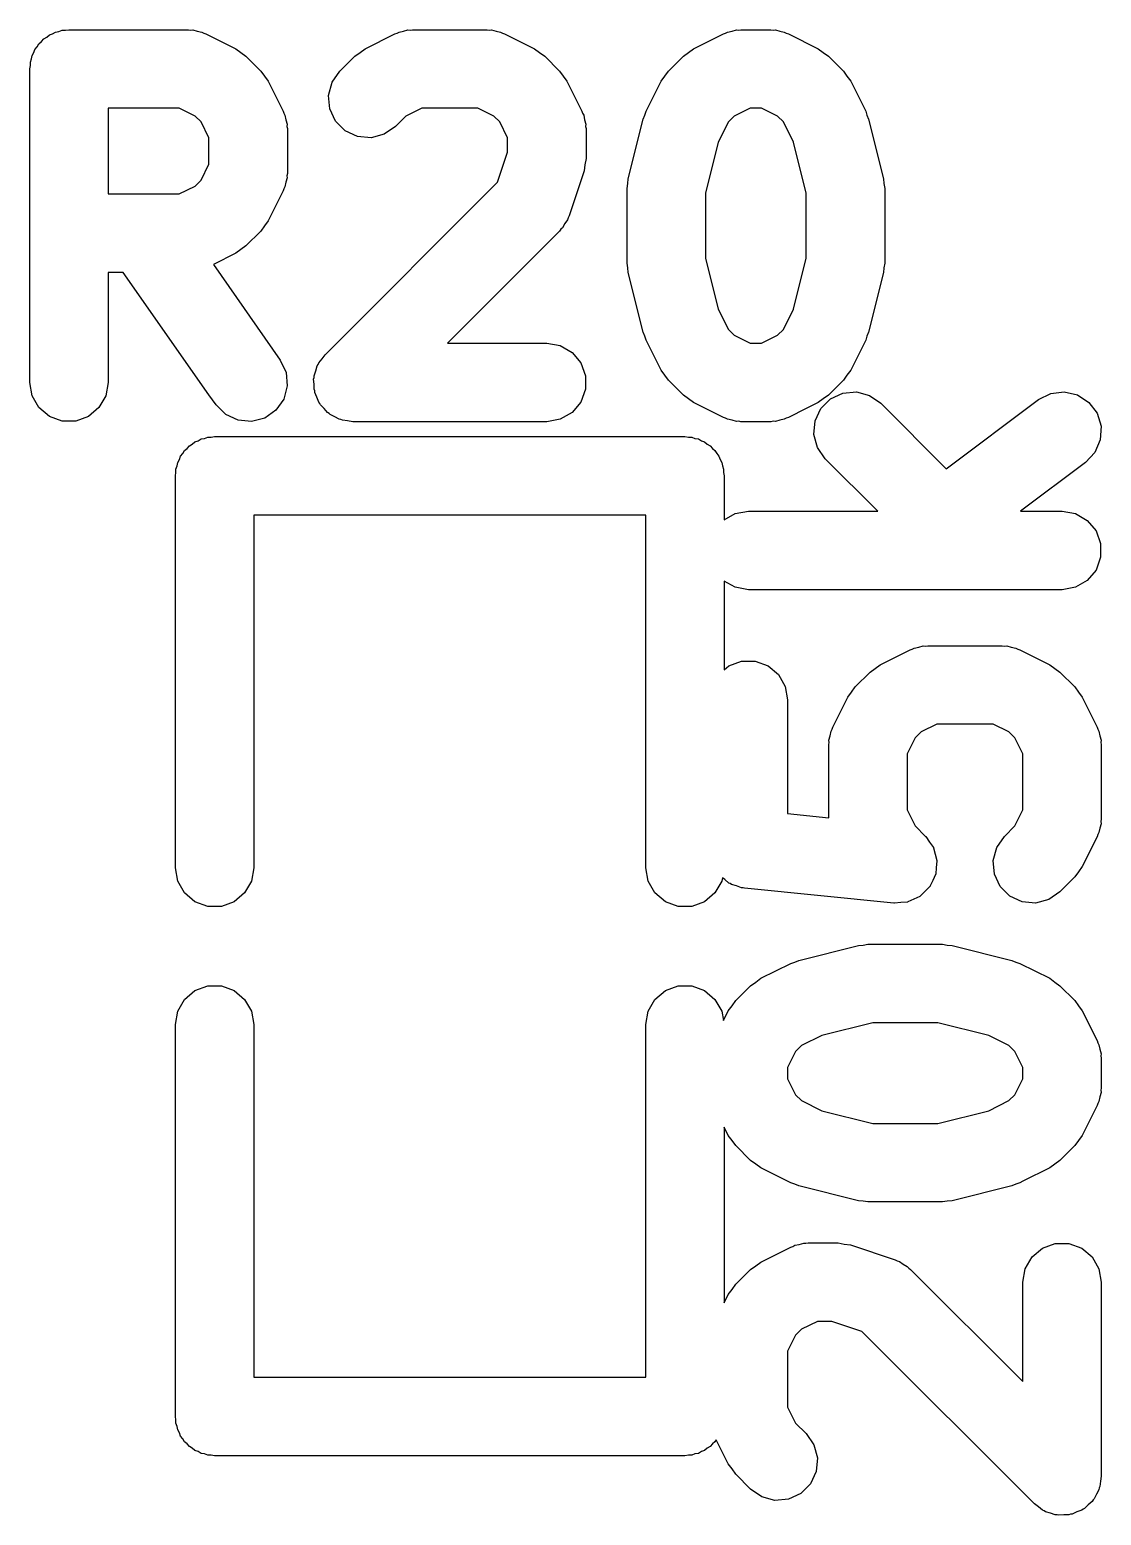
# Model space of a CAD drawing. Extents: x 51 to 137, y -158 to -25.
# Drawn here: x 89.744 to 91.479, y -50.843 to -48.437 of the extents above; entities that cross this region are included whole.
import ezdxf

# ---------------------------------------------------------------- set-up
doc = ezdxf.new("R2010")
doc.units = 0
doc.header["$MEASUREMENT"] = 0
doc.layers.add('BLACK', color=7, linetype='CONTINUOUS')

msp = doc.modelspace()

# ---------------------------------------------------------------- linework, layer by layer
at = {"layer": 'Black'}
for p, q in [((89.7711, -48.4486), (89.7754, -48.445)), ((89.7754, -48.445), (89.7806, -48.4431)), ((89.7806, -48.4431), (89.7854, -48.4403)), ((89.7854, -48.4403), (89.7909, -48.4394)), ((89.7909, -48.4394), (89.7961, -48.4375)), ((89.7961, -48.4375), (89.8017, -48.4375)), ((89.8017, -48.4375), (89.8071, -48.4365)), ((89.8071, -48.4365), (90.0007, -48.4365)), ((90.0007, -48.4365), (90.0043, -48.4371)), ((90.0043, -48.4371), (90.0079, -48.4369)), ((90.0079, -48.4369), (90.0151, -48.439)), ((90.0151, -48.439), (90.0224, -48.4403)), ((90.0224, -48.4403), (90.0256, -48.4422)), ((90.0256, -48.4422), (90.0291, -48.4432)), ((90.0291, -48.4432), (90.0774, -48.4674)), ((90.2867, -48.4674), (90.3351, -48.4432)), ((90.3351, -48.4432), (90.3386, -48.4422)), ((90.3386, -48.4422), (90.3418, -48.4403)), ((90.3418, -48.4403), (90.3491, -48.439)), ((90.3491, -48.439), (90.3563, -48.4369)), ((90.3563, -48.4369), (90.3599, -48.4371)), ((90.3599, -48.4371), (90.3635, -48.4365)), ((90.3635, -48.4365), (90.4845, -48.4365)), ((90.4845, -48.4365), (90.4881, -48.4371)), ((90.4881, -48.4371), (90.4917, -48.4369)), ((90.4917, -48.4369), (90.4989, -48.439)), ((90.4989, -48.439), (90.5062, -48.4403)), ((90.5062, -48.4403), (90.5094, -48.4422)), ((90.5094, -48.4422), (90.5129, -48.4432)), ((90.5129, -48.4432), (90.5613, -48.4674)), ((90.8189, -48.4674), (90.8673, -48.4432)), ((90.8673, -48.4432), (90.8708, -48.4422)), ((90.8708, -48.4422), (90.874, -48.4403)), ((90.874, -48.4403), (90.8813, -48.439)), ((90.8813, -48.439), (90.8885, -48.4369)), ((90.8885, -48.4369), (90.8921, -48.4371)), ((90.8921, -48.4371), (90.8957, -48.4365)), ((90.8957, -48.4365), (90.9441, -48.4365)), ((90.9441, -48.4365), (90.9477, -48.4371)), ((90.9477, -48.4371), (90.9514, -48.4369)), ((90.9514, -48.4369), (90.9585, -48.439)), ((90.9585, -48.439), (90.9658, -48.4403)), ((90.9658, -48.4403), (90.969, -48.4422)), ((90.969, -48.4422), (90.9725, -48.4432)), ((90.9725, -48.4432), (91.0209, -48.4674)), ((89.7502, -48.4735), (89.7521, -48.4683)), ((89.7521, -48.4683), (89.7557, -48.464)), ((89.7557, -48.464), (89.7585, -48.4592)), ((89.7585, -48.4592), (89.7628, -48.4556)), ((89.7628, -48.4556), (89.7663, -48.4514)), ((89.7663, -48.4514), (89.7711, -48.4486)), ((90.0774, -48.4674), (90.0856, -48.4735)), ((90.2786, -48.4735), (90.2867, -48.4674)), ((90.5613, -48.4674), (90.5694, -48.4735)), ((90.8108, -48.4735), (90.8189, -48.4674)), ((91.0209, -48.4674), (91.029, -48.4735)), ((89.7436, -48.5), (89.7446, -48.4945)), ((89.7446, -48.489), (89.7465, -48.4838)), ((89.7446, -48.4945), (89.7446, -48.489)), ((89.7465, -48.4838), (89.7475, -48.4783)), ((89.7475, -48.4783), (89.7502, -48.4735)), ((90.0856, -48.4735), (90.0939, -48.4793)), ((90.0939, -48.4793), (90.1181, -48.5035)), ((90.2461, -48.5035), (90.2702, -48.4793)), ((90.2702, -48.4793), (90.2786, -48.4735)), ((90.5694, -48.4735), (90.5778, -48.4793)), ((90.5778, -48.4793), (90.6019, -48.5035)), ((90.7782, -48.5035), (90.8024, -48.4793)), ((90.8024, -48.4793), (90.8108, -48.4735)), ((91.029, -48.4735), (91.0374, -48.4793)), ((91.0374, -48.4793), (91.0616, -48.5035)), ((89.7436, -49.008), (89.7436, -48.5)), ((90.1181, -48.5035), (90.124, -48.5118)), ((90.124, -48.5118), (90.13, -48.52)), ((90.2334, -48.5216), (90.2461, -48.5035)), ((90.6019, -48.5035), (90.6078, -48.5118)), ((90.6078, -48.5118), (90.6138, -48.52)), ((90.7663, -48.52), (90.7724, -48.5118)), ((90.7724, -48.5118), (90.7782, -48.5035)), ((91.0616, -48.5035), (91.0674, -48.5118)), ((91.0674, -48.5118), (91.0735, -48.52)), ((90.13, -48.52), (90.1542, -48.5684)), ((90.2277, -48.5429), (90.2334, -48.5216)), ((90.2296, -48.5648), (90.2277, -48.5429)), ((90.6138, -48.52), (90.638, -48.5684)), ((90.7422, -48.5684), (90.7663, -48.52)), ((91.0735, -48.52), (91.0977, -48.5684)), ((89.8706, -48.5635), (89.8706, -48.7026)), ((89.9857, -48.5635), (89.8706, -48.5635)), ((90.0114, -48.5764), (89.9857, -48.5635)), ((90.2389, -48.5848), (90.2296, -48.5648)), ((90.3785, -48.5635), (90.3528, -48.5764)), ((90.4695, -48.5635), (90.3785, -48.5635)), ((90.4952, -48.5764), (90.4695, -48.5635)), ((90.9107, -48.5635), (90.8849, -48.5764)), ((90.9291, -48.5635), (90.9107, -48.5635)), ((90.9549, -48.5764), (90.9291, -48.5635)), ((90.0211, -48.586), (90.0114, -48.5764)), ((90.0339, -48.6118), (90.0211, -48.586)), ((90.1542, -48.5684), (90.1553, -48.5719)), ((90.1553, -48.5719), (90.1571, -48.5751)), ((90.1571, -48.5751), (90.1584, -48.5824)), ((90.1584, -48.5824), (90.1605, -48.5895)), ((90.1605, -48.5895), (90.1603, -48.5932)), ((90.2545, -48.6004), (90.2389, -48.5848)), ((90.3528, -48.5764), (90.3359, -48.5933)), ((90.5049, -48.586), (90.4952, -48.5764)), ((90.5177, -48.6118), (90.5049, -48.586)), ((90.638, -48.5684), (90.6391, -48.5719)), ((90.6391, -48.5719), (90.6409, -48.5751)), ((90.6409, -48.5751), (90.6422, -48.5824)), ((90.6422, -48.5824), (90.6443, -48.5895)), ((90.6443, -48.5895), (90.6441, -48.5932)), ((90.7132, -48.6781), (90.7373, -48.5814)), ((90.7373, -48.5814), (90.7402, -48.575)), ((90.7402, -48.575), (90.7422, -48.5684)), ((90.8753, -48.586), (90.8589, -48.6189)), ((90.8849, -48.5764), (90.8753, -48.586)), ((90.9645, -48.586), (90.9549, -48.5764)), ((90.9809, -48.6189), (90.9645, -48.586)), ((91.0977, -48.5684), (91.0996, -48.575)), ((91.0996, -48.575), (91.1025, -48.5814)), ((91.1025, -48.5814), (91.1267, -48.6781)), ((90.0339, -48.6544), (90.0339, -48.6118)), ((90.1603, -48.5932), (90.1609, -48.5968)), ((90.1609, -48.5968), (90.1609, -48.6693)), ((90.2745, -48.6097), (90.2545, -48.6004)), ((90.2965, -48.6116), (90.2745, -48.6097)), ((90.3178, -48.6059), (90.2965, -48.6116)), ((90.3359, -48.5933), (90.3178, -48.6059)), ((90.5177, -48.6348), (90.5177, -48.6118)), ((90.6441, -48.5932), (90.6447, -48.5968)), ((90.6447, -48.5968), (90.6447, -48.6452)), ((90.5015, -48.6834), (90.5177, -48.6348)), ((90.8589, -48.6189), (90.8383, -48.7013)), ((91.0015, -48.7013), (90.9809, -48.6189)), ((90.0211, -48.6801), (90.0339, -48.6544)), ((90.643, -48.6552), (90.6415, -48.6652)), ((90.6447, -48.6452), (90.643, -48.6552)), ((90.0114, -48.6897), (90.0211, -48.6801)), ((90.1584, -48.6837), (90.1571, -48.6911)), ((90.1605, -48.6766), (90.1584, -48.6837)), ((90.1609, -48.6693), (90.1603, -48.673)), ((90.1603, -48.673), (90.1605, -48.6766)), ((90.2219, -48.9631), (90.5015, -48.6834)), ((90.6415, -48.6652), (90.6173, -48.7378)), ((90.7113, -48.6935), (90.7126, -48.6859)), ((90.7126, -48.6859), (90.7132, -48.6781)), ((91.1267, -48.6781), (91.1272, -48.6859)), ((91.1272, -48.6859), (91.1285, -48.6935)), ((89.8706, -48.7026), (89.9857, -48.7026)), ((89.9857, -48.7026), (90.0114, -48.6897)), ((90.1542, -48.6977), (90.13, -48.7461)), ((90.1553, -48.6942), (90.1542, -48.6977)), ((90.1571, -48.6911), (90.1553, -48.6942)), ((90.7113, -48.8145), (90.7113, -48.6935)), ((90.8383, -48.7013), (90.8383, -48.8067)), ((91.0015, -48.8067), (91.0015, -48.7013)), ((91.1285, -48.6935), (91.1285, -48.8145)), ((90.124, -48.7543), (90.1181, -48.7626)), ((90.13, -48.7461), (90.124, -48.7543)), ((90.604, -48.7596), (90.6019, -48.7626)), ((90.6068, -48.7572), (90.604, -48.7596)), ((90.6103, -48.7507), (90.6068, -48.7572)), ((90.6146, -48.7446), (90.6103, -48.7507)), ((90.6155, -48.741), (90.6146, -48.7446)), ((90.6173, -48.7378), (90.6155, -48.741)), ((90.1181, -48.7626), (90.0939, -48.7868)), ((90.6019, -48.7626), (90.4201, -48.9445)), ((90.0774, -48.7987), (90.0411, -48.8169)), ((90.0856, -48.7926), (90.0774, -48.7987)), ((90.0939, -48.7868), (90.0856, -48.7926)), ((90.8383, -48.8067), (90.8589, -48.8891)), ((90.9809, -48.8891), (91.0015, -48.8067)), ((89.8706, -48.8296), (89.8706, -49.008)), ((89.895, -48.8296), (89.8706, -48.8296)), ((90.0339, -49.028), (89.895, -48.8296)), ((90.0411, -48.8169), (90.1494, -48.9716)), ((90.7126, -48.8221), (90.7113, -48.8145)), ((90.7132, -48.8299), (90.7126, -48.8221)), ((90.7373, -48.9266), (90.7132, -48.8299)), ((91.1267, -48.8299), (91.1025, -48.9266)), ((91.1272, -48.8221), (91.1267, -48.8299)), ((91.1285, -48.8145), (91.1272, -48.8221)), ((90.8589, -48.8891), (90.8753, -48.922)), ((90.9645, -48.922), (90.9809, -48.8891)), ((90.7402, -48.933), (90.7373, -48.9266)), ((90.8753, -48.922), (90.8849, -48.9316)), ((90.9549, -48.9316), (90.9645, -48.922)), ((91.1025, -48.9266), (91.0996, -48.933)), ((90.4201, -48.9445), (90.5812, -48.9445)), ((90.5812, -48.9445), (90.603, -48.9483)), ((90.603, -48.9483), (90.6221, -48.9594)), ((90.7422, -48.9396), (90.7402, -48.933)), ((90.7663, -48.988), (90.7422, -48.9396)), ((90.8849, -48.9316), (90.9107, -48.9445)), ((90.9107, -48.9445), (90.9291, -48.9445)), ((90.9291, -48.9445), (90.9549, -48.9316)), ((91.0977, -48.9396), (91.0735, -48.988)), ((91.0996, -48.933), (91.0977, -48.9396)), ((90.1494, -48.9716), (90.1588, -48.9916)), ((90.2108, -48.9789), (90.2118, -48.9763)), ((90.2118, -48.9763), (90.2171, -48.9699)), ((90.2171, -48.9699), (90.2219, -48.9631)), ((90.6221, -48.9594), (90.6362, -48.9763)), ((90.6362, -48.9763), (90.6438, -48.997)), ((90.1588, -48.9916), (90.1607, -49.0136)), ((90.2035, -49.0025), (90.2042, -48.9998)), ((90.2042, -48.997), (90.2071, -48.9892)), ((90.2042, -48.9998), (90.2042, -48.997)), ((90.2071, -48.9892), (90.2092, -48.9812)), ((90.2092, -48.9812), (90.2108, -48.9789)), ((90.6438, -48.997), (90.6438, -49.019)), ((90.7724, -48.9962), (90.7663, -48.988)), ((90.7782, -49.0045), (90.7724, -48.9962)), ((91.0674, -48.9962), (91.0616, -49.0045)), ((91.0735, -48.988), (91.0674, -48.9962)), ((89.7475, -49.0297), (89.7436, -49.008)), ((89.8706, -49.008), (89.8668, -49.0297)), ((90.1607, -49.0136), (90.155, -49.0349)), ((90.2042, -49.0107), (90.2035, -49.0025)), ((90.2042, -49.019), (90.2042, -49.0107)), ((90.2052, -49.0217), (90.2042, -49.019)), ((90.2054, -49.0244), (90.2052, -49.0217)), ((90.2089, -49.032), (90.2054, -49.0244)), ((90.6438, -49.019), (90.6362, -49.0398)), ((90.8024, -49.0287), (90.7782, -49.0045)), ((91.0616, -49.0045), (91.0374, -49.0287)), ((91.0607, -49.0253), (91.0827, -49.0234)), ((91.0827, -49.0234), (91.104, -49.0291)), ((91.3974, -49.0259), (91.4193, -49.0232)), ((91.4193, -49.0232), (91.4408, -49.0282)), ((89.7585, -49.0488), (89.7475, -49.0297)), ((89.8668, -49.0297), (89.8558, -49.0488)), ((90.0454, -49.0444), (90.0339, -49.028)), ((90.061, -49.06), (90.0454, -49.0444)), ((90.155, -49.0349), (90.1423, -49.0529)), ((90.2118, -49.0398), (90.2089, -49.032)), ((90.2136, -49.0419), (90.2118, -49.0398)), ((90.2147, -49.0444), (90.2136, -49.0419)), ((90.2206, -49.0503), (90.2147, -49.0444)), ((90.6362, -49.0398), (90.6221, -49.0567)), ((90.8107, -49.0345), (90.8024, -49.0287)), ((90.8189, -49.0406), (90.8107, -49.0345)), ((90.8673, -49.0648), (90.8189, -49.0406)), ((91.0209, -49.0406), (91.0015, -49.0503)), ((91.029, -49.0346), (91.0209, -49.0406)), ((91.0251, -49.0502), (91.0407, -49.0346)), ((91.0374, -49.0287), (91.029, -49.0346)), ((91.0407, -49.0346), (91.0607, -49.0253)), ((91.104, -49.0291), (91.122, -49.0417)), ((91.122, -49.0417), (91.2282, -49.1479)), ((91.2282, -49.1479), (91.3777, -49.0358)), ((91.3777, -49.0358), (91.3974, -49.0259)), ((91.4408, -49.0282), (91.4592, -49.0403)), ((91.4592, -49.0403), (91.4725, -49.0579)), ((89.7754, -49.063), (89.7585, -49.0488)), ((89.7961, -49.0705), (89.7754, -49.063)), ((89.8182, -49.0705), (89.7961, -49.0705)), ((89.8389, -49.063), (89.8182, -49.0705)), ((89.8558, -49.0488), (89.8389, -49.063)), ((90.081, -49.0693), (90.061, -49.06)), ((90.103, -49.0713), (90.081, -49.0693)), ((90.1243, -49.0656), (90.103, -49.0713)), ((90.1423, -49.0529), (90.1243, -49.0656)), ((90.2259, -49.0567), (90.2206, -49.0503)), ((90.2284, -49.0581), (90.2259, -49.0567)), ((90.2303, -49.06), (90.2284, -49.0581)), ((90.2379, -49.0635), (90.2303, -49.06)), ((90.245, -49.0677), (90.2379, -49.0635)), ((90.2478, -49.0682), (90.245, -49.0677)), ((90.2503, -49.0693), (90.2478, -49.0682)), ((90.2586, -49.0701), (90.2503, -49.0693)), ((90.2668, -49.0715), (90.2586, -49.0701)), ((90.5812, -49.0715), (90.2668, -49.0715)), ((90.603, -49.0677), (90.5812, -49.0715)), ((90.6221, -49.0567), (90.603, -49.0677)), ((90.8708, -49.0658), (90.8673, -49.0648)), ((90.874, -49.0677), (90.8708, -49.0658)), ((90.8813, -49.069), (90.874, -49.0677)), ((90.8885, -49.0711), (90.8813, -49.069)), ((90.8921, -49.0709), (90.8885, -49.0711)), ((90.8957, -49.0715), (90.8921, -49.0709)), ((90.9441, -49.0715), (90.8957, -49.0715)), ((90.9477, -49.0709), (90.9441, -49.0715)), ((90.9514, -49.0711), (90.9477, -49.0709)), ((90.9585, -49.069), (90.9514, -49.0711)), ((90.9658, -49.0677), (90.9585, -49.069)), ((90.969, -49.0658), (90.9658, -49.0677)), ((90.9725, -49.0648), (90.969, -49.0658)), ((91.0015, -49.0503), (90.9725, -49.0648)), ((91.0139, -49.0922), (91.0158, -49.0702)), ((91.0158, -49.0702), (91.0251, -49.0502)), ((91.4725, -49.0579), (91.4789, -49.079)), ((90.0375, -49.0967), (90.043, -49.0957)), ((90.043, -49.0957), (90.805, -49.0957)), ((90.805, -49.0957), (90.8105, -49.0967)), ((91.0196, -49.1135), (91.0139, -49.0922)), ((91.4789, -49.079), (91.4776, -49.1011)), ((89.9916, -49.1232), (89.9944, -49.1184)), ((89.9944, -49.1184), (89.9986, -49.1148)), ((89.9986, -49.1148), (90.0022, -49.1106)), ((90.0022, -49.1106), (90.007, -49.1078)), ((90.007, -49.1078), (90.0112, -49.1042)), ((90.0112, -49.1042), (90.0165, -49.1023)), ((90.0165, -49.1023), (90.0213, -49.0995)), ((90.0213, -49.0995), (90.0267, -49.0986)), ((90.0267, -49.0986), (90.032, -49.0967)), ((90.032, -49.0967), (90.0375, -49.0967)), ((90.8105, -49.0967), (90.816, -49.0967)), ((90.816, -49.0967), (90.8212, -49.0986)), ((90.8212, -49.0986), (90.8267, -49.0995)), ((90.8267, -49.0995), (90.8315, -49.1023)), ((90.8315, -49.1023), (90.8367, -49.1042)), ((90.8367, -49.1042), (90.841, -49.1078)), ((90.841, -49.1078), (90.8458, -49.1106)), ((90.8458, -49.1106), (90.8494, -49.1148)), ((90.8494, -49.1148), (90.8536, -49.1184)), ((90.8536, -49.1184), (90.8564, -49.1232)), ((91.0322, -49.1315), (91.0196, -49.1135)), ((91.4776, -49.1011), (91.469, -49.1213)), ((89.9805, -49.1482), (89.9824, -49.1429)), ((89.9824, -49.1429), (89.9833, -49.1375)), ((89.9833, -49.1375), (89.9861, -49.1327)), ((89.9861, -49.1327), (89.988, -49.1274)), ((89.988, -49.1274), (89.9916, -49.1232)), ((90.8564, -49.1232), (90.86, -49.1274)), ((90.86, -49.1274), (90.8619, -49.1327)), ((90.8619, -49.1327), (90.8647, -49.1375)), ((90.8647, -49.1375), (90.8656, -49.1429)), ((90.8656, -49.1429), (90.8675, -49.1482)), ((91.1174, -49.2167), (91.0322, -49.1315)), ((91.4539, -49.1374), (91.3483, -49.2167)), ((91.469, -49.1213), (91.4539, -49.1374)), ((89.9795, -49.1592), (89.9805, -49.1537)), ((89.9795, -49.7942), (89.9795, -49.1592)), ((89.9805, -49.1537), (89.9805, -49.1482)), ((90.8675, -49.1482), (90.8675, -49.1537)), ((90.8675, -49.1537), (90.8685, -49.1592)), ((90.8685, -49.1592), (90.8685, -49.2306)), ((90.8861, -49.2205), (90.9078, -49.2167)), ((90.9078, -49.2167), (91.1174, -49.2167)), ((91.3483, -49.2167), (91.4158, -49.2167)), ((91.4158, -49.2167), (91.4375, -49.2205)), ((90.7415, -49.2227), (90.1065, -49.2227)), ((90.1065, -49.2227), (90.1065, -49.7942)), ((90.7415, -49.7942), (90.7415, -49.2227)), ((90.8685, -49.2306), (90.8861, -49.2205)), ((91.4375, -49.2205), (91.4566, -49.2315)), ((91.4566, -49.2315), (91.4708, -49.2484)), ((91.4708, -49.2484), (91.4783, -49.2691)), ((91.4783, -49.2691), (91.4783, -49.2912)), ((91.4708, -49.3119), (91.4566, -49.3288)), ((91.4783, -49.2912), (91.4708, -49.3119)), ((90.8861, -49.3398), (90.8685, -49.3297)), ((90.8685, -49.3297), (90.8685, -49.4734)), ((91.4566, -49.3288), (91.4375, -49.3398)), ((90.9078, -49.3437), (90.8861, -49.3398)), ((91.4158, -49.3437), (90.9078, -49.3437)), ((91.4375, -49.3398), (91.4158, -49.3437)), ((91.1213, -49.4653), (91.1697, -49.4411)), ((91.1697, -49.4411), (91.1732, -49.44)), ((91.1732, -49.44), (91.1764, -49.4382)), ((91.1764, -49.4382), (91.1837, -49.4369)), ((91.1837, -49.4369), (91.1908, -49.4348)), ((91.1908, -49.4348), (91.1945, -49.435)), ((91.1945, -49.435), (91.1981, -49.4344)), ((91.1981, -49.4344), (91.319, -49.4344)), ((91.319, -49.4344), (91.3227, -49.435)), ((91.3227, -49.435), (91.3263, -49.4348)), ((91.3263, -49.4348), (91.3334, -49.4369)), ((91.3334, -49.4369), (91.3408, -49.4382)), ((91.3408, -49.4382), (91.3439, -49.44)), ((91.3439, -49.44), (91.3474, -49.4411)), ((91.3474, -49.4411), (91.3958, -49.4653)), ((90.8685, -49.4734), (90.8761, -49.4671)), ((90.8761, -49.4671), (90.8968, -49.4595)), ((90.8968, -49.4595), (90.9188, -49.4595)), ((90.9188, -49.4595), (90.9396, -49.4671)), ((90.9396, -49.4671), (90.9565, -49.4812)), ((90.9565, -49.4812), (90.9675, -49.5003)), ((91.0806, -49.5013), (91.1048, -49.4772)), ((91.1048, -49.4772), (91.1131, -49.4713)), ((91.1131, -49.4713), (91.1213, -49.4653)), ((91.3958, -49.4653), (91.404, -49.4713)), ((91.404, -49.4713), (91.4123, -49.4772)), ((91.4123, -49.4772), (91.4365, -49.5013)), ((90.9675, -49.5003), (90.9713, -49.5221)), ((91.0748, -49.5097), (91.0806, -49.5013)), ((91.4365, -49.5013), (91.4423, -49.5097)), ((90.9713, -49.5221), (90.9713, -49.7065)), ((91.0445, -49.5662), (91.0687, -49.5178)), ((91.0687, -49.5178), (91.0748, -49.5097)), ((91.4423, -49.5097), (91.4484, -49.5178)), ((91.4484, -49.5178), (91.4726, -49.5662)), ((91.0404, -49.5802), (91.0417, -49.5729)), ((91.0417, -49.5729), (91.0435, -49.5697)), ((91.0435, -49.5697), (91.0445, -49.5662)), ((91.1873, -49.5742), (91.1777, -49.5839)), ((91.2131, -49.5614), (91.1873, -49.5742)), ((91.3041, -49.5614), (91.2131, -49.5614)), ((91.3298, -49.5742), (91.3041, -49.5614)), ((91.3394, -49.5839), (91.3298, -49.5742)), ((91.4726, -49.5662), (91.4736, -49.5697)), ((91.4736, -49.5697), (91.4755, -49.5729)), ((91.4755, -49.5729), (91.4768, -49.5802)), ((91.0378, -49.5946), (91.0385, -49.591)), ((91.0378, -49.7131), (91.0378, -49.5946)), ((91.0382, -49.5874), (91.0404, -49.5802)), ((91.0385, -49.591), (91.0382, -49.5874)), ((91.1777, -49.5839), (91.1648, -49.6096)), ((91.3523, -49.6096), (91.3394, -49.5839)), ((91.4768, -49.5802), (91.4789, -49.5874)), ((91.4789, -49.5874), (91.4787, -49.591)), ((91.4787, -49.591), (91.4793, -49.5946)), ((91.4793, -49.5946), (91.4793, -49.7156)), ((91.1648, -49.6096), (91.1648, -49.7006)), ((91.3523, -49.7006), (91.3523, -49.6096)), ((90.9713, -49.7065), (91.0378, -49.7131)), ((91.1648, -49.7006), (91.1777, -49.7263)), ((91.3394, -49.7263), (91.3523, -49.7006)), ((91.4793, -49.7156), (91.4787, -49.7192)), ((91.4787, -49.7192), (91.4789, -49.7228)), ((91.1777, -49.7263), (91.1946, -49.7433)), ((91.1946, -49.7433), (91.1948, -49.7436)), ((91.1948, -49.7436), (91.1952, -49.7438)), ((91.1952, -49.7438), (91.2012, -49.7526)), ((91.3099, -49.7613), (91.3225, -49.7433)), ((91.3225, -49.7433), (91.3394, -49.7263)), ((91.4726, -49.744), (91.4484, -49.7924)), ((91.4736, -49.7405), (91.4726, -49.744)), ((91.4755, -49.7373), (91.4736, -49.7405)), ((91.4768, -49.73), (91.4755, -49.7373)), ((91.4789, -49.7228), (91.4768, -49.73)), ((91.2012, -49.7526), (91.2073, -49.7613)), ((91.2073, -49.7613), (91.2074, -49.7617)), ((91.2074, -49.7617), (91.2076, -49.762)), ((91.2076, -49.762), (91.2102, -49.7723)), ((91.3042, -49.7826), (91.3099, -49.7613)), ((89.9833, -49.8159), (89.9795, -49.7942)), ((90.1065, -49.7942), (90.1027, -49.8159)), ((90.7453, -49.8159), (90.7415, -49.7942)), ((91.2102, -49.7723), (91.213, -49.7826)), ((91.212, -49.7939), (91.2111, -49.8046)), ((91.213, -49.7834), (91.212, -49.7939)), ((91.213, -49.7826), (91.2129, -49.783)), ((91.2129, -49.783), (91.213, -49.7834)), ((91.3061, -49.8046), (91.3042, -49.7826)), ((91.4484, -49.7924), (91.4423, -49.8006)), ((89.9944, -49.835), (89.9833, -49.8159)), ((90.1027, -49.8159), (90.0916, -49.835)), ((90.7564, -49.835), (90.7453, -49.8159)), ((90.8647, -49.8159), (90.8536, -49.835)), ((90.8656, -49.8106), (90.8647, -49.8159)), ((90.8694, -49.8134), (90.8656, -49.8106)), ((90.8761, -49.819), (90.8694, -49.8134)), ((91.2062, -49.8149), (91.2017, -49.8246)), ((91.2108, -49.8053), (91.2062, -49.8149)), ((91.2109, -49.805), (91.2108, -49.8053)), ((91.2111, -49.8046), (91.2109, -49.805)), ((91.3154, -49.8246), (91.3061, -49.8046)), ((91.4365, -49.8089), (91.4123, -49.8331)), ((91.4423, -49.8006), (91.4365, -49.8089)), ((90.0112, -49.8492), (89.9944, -49.835)), ((90.0916, -49.835), (90.0747, -49.8492)), ((90.7732, -49.8492), (90.7564, -49.835)), ((90.8536, -49.835), (90.8367, -49.8492)), ((90.8783, -49.8198), (90.8761, -49.819)), ((90.8803, -49.8212), (90.8783, -49.8198)), ((90.8886, -49.8235), (90.8803, -49.8212)), ((90.8968, -49.8265), (90.8886, -49.8235)), ((90.8992, -49.8265), (90.8968, -49.8265)), ((90.9015, -49.8271), (90.8992, -49.8265)), ((91.1434, -49.8513), (90.9015, -49.8271)), ((91.1855, -49.8406), (91.1758, -49.845)), ((91.1858, -49.8403), (91.1855, -49.8406)), ((91.1861, -49.8402), (91.1858, -49.8403)), ((91.1937, -49.8326), (91.1861, -49.8402)), ((91.2013, -49.8252), (91.1937, -49.8326)), ((91.2014, -49.8249), (91.2013, -49.8252)), ((91.2017, -49.8246), (91.2014, -49.8249)), ((91.331, -49.8402), (91.3154, -49.8246)), ((91.351, -49.8495), (91.331, -49.8402)), ((91.4123, -49.8331), (91.3943, -49.8457)), ((90.032, -49.8567), (90.0112, -49.8492)), ((90.054, -49.8567), (90.032, -49.8567)), ((90.0747, -49.8492), (90.054, -49.8567)), ((90.794, -49.8567), (90.7732, -49.8492)), ((90.816, -49.8567), (90.794, -49.8567)), ((90.8367, -49.8492), (90.816, -49.8567)), ((91.1438, -49.8513), (91.1434, -49.8513)), ((91.1442, -49.8514), (91.1438, -49.8513)), ((91.1548, -49.8505), (91.1442, -49.8514)), ((91.1654, -49.8497), (91.1548, -49.8505)), ((91.1657, -49.8495), (91.1654, -49.8497)), ((91.1661, -49.8495), (91.1657, -49.8495)), ((91.1758, -49.845), (91.1661, -49.8495)), ((91.373, -49.8514), (91.351, -49.8495)), ((91.3943, -49.8457), (91.373, -49.8514)), ((90.9892, -49.9443), (91.0859, -49.9201)), ((91.0859, -49.9201), (91.0937, -49.9195)), ((91.0937, -49.9195), (91.1013, -49.9182)), ((91.1013, -49.9182), (91.2223, -49.9182)), ((91.2223, -49.9182), (91.2299, -49.9195)), ((91.2299, -49.9195), (91.2377, -49.9201)), ((91.2377, -49.9201), (91.3344, -49.9443)), ((90.9278, -49.9733), (90.9762, -49.9491)), ((90.9762, -49.9491), (90.9828, -49.9471)), ((90.9828, -49.9471), (90.9892, -49.9443)), ((91.3344, -49.9443), (91.3408, -49.9471)), ((91.3408, -49.9471), (91.3474, -49.9491)), ((91.3474, -49.9491), (91.3958, -49.9733)), ((90.0112, -49.9932), (90.032, -49.9857)), ((90.032, -49.9857), (90.054, -49.9857)), ((90.054, -49.9857), (90.0747, -49.9932)), ((90.7732, -49.9932), (90.794, -49.9857)), ((90.794, -49.9857), (90.816, -49.9857)), ((90.816, -49.9857), (90.8367, -49.9932)), ((90.8871, -50.0093), (90.9113, -49.9852)), ((90.9113, -49.9852), (90.9196, -49.9793)), ((90.9196, -49.9793), (90.9278, -49.9733)), ((91.3958, -49.9733), (91.404, -49.9793)), ((91.404, -49.9793), (91.4123, -49.9852)), ((91.4123, -49.9852), (91.4365, -50.0093)), ((89.9833, -50.0265), (89.9944, -50.0074)), ((89.9944, -50.0074), (90.0112, -49.9932)), ((90.0747, -49.9932), (90.0916, -50.0074)), ((90.0916, -50.0074), (90.1027, -50.0265)), ((90.7453, -50.0265), (90.7564, -50.0074)), ((90.7564, -50.0074), (90.7732, -49.9932)), ((90.8367, -49.9932), (90.8536, -50.0074)), ((90.8536, -50.0074), (90.8647, -50.0265)), ((90.8813, -50.0177), (90.8871, -50.0093)), ((91.4365, -50.0093), (91.4424, -50.0177)), ((89.9795, -50.0482), (89.9833, -50.0265)), ((90.1027, -50.0265), (90.1065, -50.0482)), ((90.7415, -50.0482), (90.7453, -50.0265)), ((90.8647, -50.0265), (90.8673, -50.0416)), ((90.8673, -50.0416), (90.8752, -50.0259)), ((90.8752, -50.0259), (90.8813, -50.0177)), ((91.4424, -50.0177), (91.4484, -50.0258)), ((91.4484, -50.0258), (91.4726, -50.0742)), ((89.9795, -50.6832), (89.9795, -50.0482)), ((90.1065, -50.0482), (90.1065, -50.6197)), ((90.7415, -50.6197), (90.7415, -50.0482)), ((91.1091, -50.0452), (91.0267, -50.0658)), ((91.2145, -50.0452), (91.1091, -50.0452)), ((91.2969, -50.0658), (91.2145, -50.0452)), ((90.9938, -50.0822), (90.9842, -50.0919)), ((91.0267, -50.0658), (90.9938, -50.0822)), ((91.3298, -50.0822), (91.2969, -50.0658)), ((91.3394, -50.0919), (91.3298, -50.0822)), ((91.4726, -50.0742), (91.4736, -50.0777)), ((91.4736, -50.0777), (91.4755, -50.0809)), ((91.4755, -50.0809), (91.4768, -50.0882)), ((90.9842, -50.0919), (90.9713, -50.1176)), ((91.3523, -50.1176), (91.3394, -50.0919)), ((91.4768, -50.0882), (91.4789, -50.0954)), ((91.4789, -50.0954), (91.4787, -50.099)), ((91.4787, -50.099), (91.4793, -50.1026)), ((91.4793, -50.1026), (91.4793, -50.151)), ((90.9713, -50.1176), (90.9713, -50.136)), ((91.3523, -50.136), (91.3523, -50.1176)), ((90.9713, -50.136), (90.9842, -50.1618)), ((91.3394, -50.1618), (91.3523, -50.136)), ((91.4793, -50.151), (91.4787, -50.1546)), ((91.4787, -50.1546), (91.4789, -50.1583)), ((90.9842, -50.1618), (90.9938, -50.1714)), ((90.9938, -50.1714), (91.0267, -50.1879)), ((91.2969, -50.1879), (91.3298, -50.1714)), ((91.3298, -50.1714), (91.3394, -50.1618)), ((91.4726, -50.1794), (91.4484, -50.2278)), ((91.4736, -50.1759), (91.4726, -50.1794)), ((91.4755, -50.1727), (91.4736, -50.1759)), ((91.4768, -50.1654), (91.4755, -50.1727)), ((91.4789, -50.1583), (91.4768, -50.1654)), ((91.0267, -50.1879), (91.1091, -50.2085)), ((91.2145, -50.2085), (91.2969, -50.1879)), ((90.8752, -50.2278), (90.8685, -50.2144)), ((90.8685, -50.2144), (90.8685, -50.4989)), ((90.8813, -50.236), (90.8752, -50.2278)), ((91.1091, -50.2085), (91.2145, -50.2085)), ((91.4484, -50.2278), (91.4423, -50.236)), ((90.8871, -50.2443), (90.8813, -50.236)), ((90.9113, -50.2685), (90.8871, -50.2443)), ((91.4365, -50.2443), (91.4123, -50.2685)), ((91.4423, -50.236), (91.4365, -50.2443)), ((90.9196, -50.2743), (90.9113, -50.2685)), ((90.9278, -50.2804), (90.9196, -50.2743)), ((91.404, -50.2743), (91.3958, -50.2804)), ((91.4123, -50.2685), (91.404, -50.2743)), ((90.9762, -50.3046), (90.9278, -50.2804)), ((91.3958, -50.2804), (91.3523, -50.3021)), ((90.9828, -50.3065), (90.9762, -50.3046)), ((90.9892, -50.3094), (90.9828, -50.3065)), ((91.0859, -50.3336), (90.9892, -50.3094)), ((91.3344, -50.3094), (91.2377, -50.3336)), ((91.3408, -50.3065), (91.3344, -50.3094)), ((91.3474, -50.3046), (91.3408, -50.3065)), ((91.3523, -50.3021), (91.3474, -50.3046)), ((91.0937, -50.3341), (91.0859, -50.3336)), ((91.1013, -50.3355), (91.0937, -50.3341)), ((91.2223, -50.3355), (91.1013, -50.3355)), ((91.2299, -50.3341), (91.2223, -50.3355)), ((91.2377, -50.3336), (91.2299, -50.3341)), ((90.9278, -50.4329), (90.9762, -50.4087)), ((90.9762, -50.4087), (90.9797, -50.4076)), ((90.9797, -50.4076), (90.9829, -50.4058)), ((90.9829, -50.4058), (90.9902, -50.4045)), ((90.9902, -50.4045), (90.9973, -50.4024)), ((90.9973, -50.4024), (91.001, -50.4026)), ((91.001, -50.4026), (91.0046, -50.402)), ((91.0046, -50.402), (91.053, -50.402)), ((91.053, -50.402), (91.063, -50.4038)), ((91.063, -50.4038), (91.073, -50.4052)), ((91.073, -50.4052), (91.1456, -50.4294)), ((91.3672, -50.4247), (91.3841, -50.4105)), ((91.3841, -50.4105), (91.4048, -50.403)), ((91.4048, -50.403), (91.4268, -50.403)), ((91.4268, -50.403), (91.4476, -50.4105)), ((91.4476, -50.4105), (91.4645, -50.4247)), ((90.9113, -50.4448), (90.9196, -50.439)), ((90.9196, -50.439), (90.9278, -50.4329)), ((91.1456, -50.4294), (91.1488, -50.4312)), ((91.1488, -50.4312), (91.1524, -50.4321)), ((91.1524, -50.4321), (91.1585, -50.4364)), ((91.1585, -50.4364), (91.165, -50.4399)), ((91.165, -50.4399), (91.1674, -50.4427)), ((91.1674, -50.4427), (91.1704, -50.4448)), ((91.3523, -50.4655), (91.3561, -50.4438)), ((91.3561, -50.4438), (91.3672, -50.4247)), ((91.4645, -50.4247), (91.4755, -50.4438)), ((91.4755, -50.4438), (91.4793, -50.4655)), ((90.8871, -50.469), (90.9113, -50.4448)), ((91.1704, -50.4448), (91.3523, -50.6267)), ((91.3523, -50.6267), (91.3523, -50.4655)), ((91.4793, -50.4655), (91.4793, -50.78)), ((90.8685, -50.4989), (90.8752, -50.4855)), ((90.8752, -50.4855), (90.8813, -50.4773)), ((90.8813, -50.4773), (90.8871, -50.469)), ((91.0196, -50.529), (90.9938, -50.5419)), ((91.0426, -50.529), (91.0196, -50.529)), ((91.0912, -50.5452), (91.0426, -50.529)), ((90.9842, -50.5515), (90.9713, -50.5772)), ((90.9938, -50.5419), (90.9842, -50.5515)), ((91.3709, -50.8249), (91.0912, -50.5452)), ((90.9713, -50.5772), (90.9713, -50.6682)), ((90.1065, -50.6197), (90.7415, -50.6197)), ((89.9805, -50.6887), (89.9795, -50.6832)), ((90.9713, -50.6682), (90.9842, -50.694)), ((89.9805, -50.6942), (89.9805, -50.6887)), ((89.9824, -50.6994), (89.9805, -50.6942)), ((89.9833, -50.7049), (89.9824, -50.6994)), ((89.9861, -50.7097), (89.9833, -50.7049)), ((90.9842, -50.694), (91.0011, -50.7109)), ((89.988, -50.7149), (89.9861, -50.7097)), ((89.9916, -50.7192), (89.988, -50.7149)), ((89.9944, -50.724), (89.9916, -50.7192)), ((89.9986, -50.7276), (89.9944, -50.724)), ((90.0022, -50.7318), (89.9986, -50.7276)), ((90.007, -50.7346), (90.0022, -50.7318)), ((90.8458, -50.7318), (90.841, -50.7346)), ((90.8494, -50.7276), (90.8458, -50.7318)), ((90.8536, -50.724), (90.8494, -50.7276)), ((90.8556, -50.7207), (90.8536, -50.724)), ((90.8752, -50.76), (90.8556, -50.7207)), ((91.0011, -50.7109), (91.0137, -50.7289)), ((91.0137, -50.7289), (91.0194, -50.7502)), ((90.0112, -50.7382), (90.007, -50.7346)), ((90.0165, -50.7401), (90.0112, -50.7382)), ((90.0213, -50.7429), (90.0165, -50.7401)), ((90.0267, -50.7438), (90.0213, -50.7429)), ((90.032, -50.7457), (90.0267, -50.7438)), ((90.0375, -50.7457), (90.032, -50.7457)), ((90.043, -50.7467), (90.0375, -50.7457)), ((90.805, -50.7467), (90.043, -50.7467)), ((90.8105, -50.7457), (90.805, -50.7467)), ((90.816, -50.7457), (90.8105, -50.7457)), ((90.8212, -50.7438), (90.816, -50.7457)), ((90.8267, -50.7429), (90.8212, -50.7438)), ((90.8315, -50.7401), (90.8267, -50.7429)), ((90.8367, -50.7382), (90.8315, -50.7401)), ((90.841, -50.7346), (90.8367, -50.7382)), ((91.0194, -50.7502), (91.0175, -50.7722)), ((90.8813, -50.7682), (90.8752, -50.76)), ((90.8871, -50.7765), (90.8813, -50.7682)), ((90.9113, -50.8007), (90.8871, -50.7765)), ((91.0175, -50.7722), (91.0082, -50.7922)), ((91.4793, -50.78), (91.4779, -50.7881)), ((90.9294, -50.8133), (90.9113, -50.8007)), ((91.0082, -50.7922), (90.9926, -50.8078)), ((91.4755, -50.8017), (91.4713, -50.8089)), ((91.476, -50.7989), (91.4755, -50.8017)), ((91.4771, -50.7964), (91.476, -50.7989)), ((91.4779, -50.7881), (91.4771, -50.7964)), ((90.9507, -50.819), (90.9294, -50.8133)), ((90.9726, -50.8171), (90.9507, -50.819)), ((90.9926, -50.8078), (90.9726, -50.8171)), ((91.3777, -50.8296), (91.3709, -50.8249)), ((91.4581, -50.8261), (91.4522, -50.832)), ((91.4645, -50.8208), (91.4581, -50.8261)), ((91.4659, -50.8184), (91.4645, -50.8208)), ((91.4678, -50.8164), (91.4659, -50.8184)), ((91.4713, -50.8089), (91.4678, -50.8164)), ((91.3841, -50.835), (91.3777, -50.8296)), ((91.3867, -50.8359), (91.3841, -50.835)), ((91.389, -50.8375), (91.3867, -50.8359)), ((91.397, -50.8397), (91.389, -50.8375)), ((91.4048, -50.8425), (91.397, -50.8397)), ((91.4076, -50.8425), (91.4048, -50.8425)), ((91.4103, -50.8432), (91.4076, -50.8425)), ((91.4185, -50.8425), (91.4103, -50.8432)), ((91.4268, -50.8425), (91.4185, -50.8425)), ((91.4295, -50.8415), (91.4268, -50.8425)), ((91.4322, -50.8413), (91.4295, -50.8415)), ((91.4398, -50.8378), (91.4322, -50.8413)), ((91.4476, -50.835), (91.4398, -50.8378)), ((91.4497, -50.8332), (91.4476, -50.835)), ((91.4522, -50.832), (91.4497, -50.8332))]:
    msp.add_line(p, q, dxfattribs=at)

doc.saveas('drawing.dxf')
